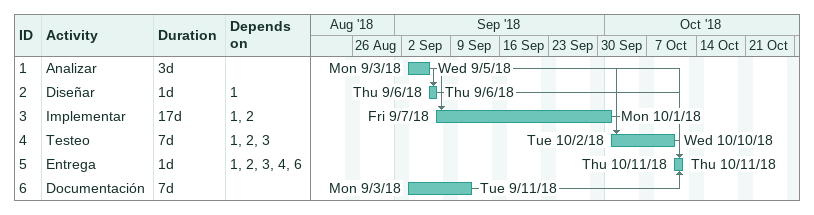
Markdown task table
| ID | Task | Duration | Start | Finish | Predecessors |
|---|---|---|---|---|---|
| 1 | Analizar | 3d | 2018-09-03 | 2018-09-05 |  |
| 2 | Diseñar | 1d | 2018-09-06 | 2018-09-06 | 1 |
| 3 | Implementar | 17d | 2018-09-07 | 2018-10-01 | 1, 2 |
| 4 | Testeo | 7d | 2018-10-02 | 2018-10-10 | 1, 2, 3 |
| 5 | Entrega | 1d | 2018-10-11 | 2018-10-11 | 1, 2, 3, 4, 6 |
| 6 | Documentación | 7d | 2018-09-03 | 2018-09-11 |  |
